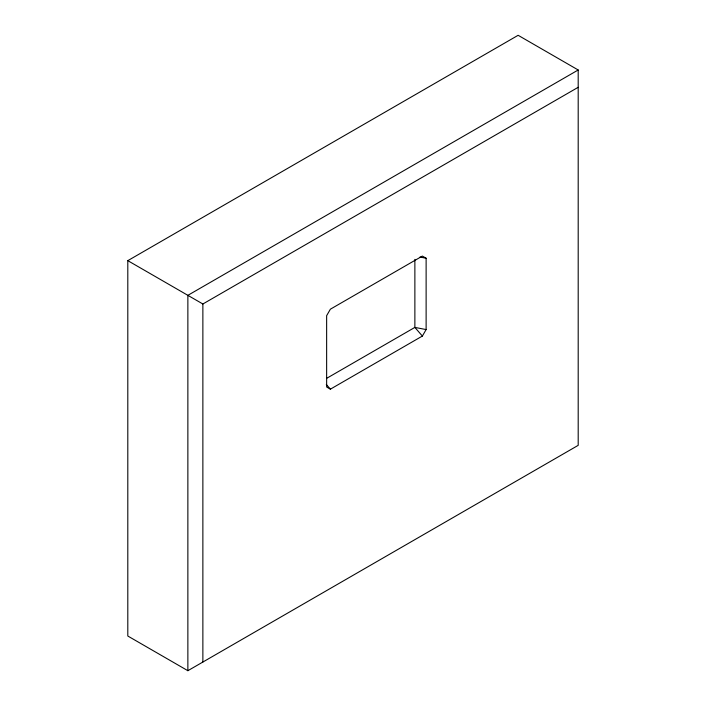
<?xml version="1.0" encoding="UTF-8"?>
<svg xmlns="http://www.w3.org/2000/svg" width="706" height="706" viewBox="0 0 706 706"><rect width="100%" height="100%" fill="white"/><g stroke="black" fill="none" stroke-linecap="round" stroke-linejoin="round"><path stroke-width="1.06" d="M422.373 336.056L426.124 329.57L426.124 258.237L422.373 256.075L330.39 309.184L326.64 315.67L326.64 387.003L330.39 389.165L422.373 336.056L414.872 327.399L414.872 259.367M127.804 260.655L518.133 35.3L578.196 69.982L578.196 445.345L187.867 670.7L127.804 636.018L127.804 260.655L202.869 303.995L578.196 87.297M578.196 69.982L187.867 295.337L187.867 670.7M326.684 378.319L414.872 327.399L426.124 329.57M419.982 257.055L426.124 258.237M326.296 384.443L330.39 389.165M202.869 303.995L202.869 662.043"/></g></svg>
